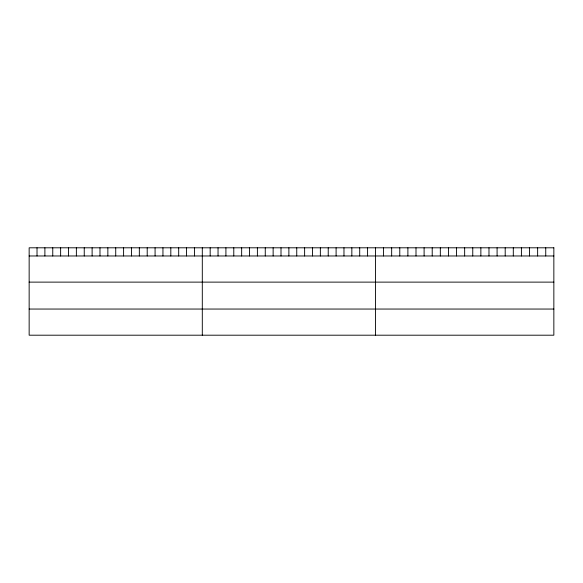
<?xml version="1.0" encoding="UTF-8"?>
<svg xmlns="http://www.w3.org/2000/svg" width="583" height="583" viewBox="0 0 583 583"><rect width="100%" height="100%" fill="white"/><g stroke="black" fill="none" stroke-linecap="round" stroke-linejoin="round"><path stroke-width="0.87" d="M29.15 255.973L553.85 255.973M29.15 282.121L553.85 282.121M29.15 309.048L553.85 309.048M545.739 247.804L545.739 255.973M537.635 247.804L537.635 255.973M529.524 247.804L529.524 255.973M521.413 247.804L521.413 255.973M513.302 247.804L513.302 255.973M505.199 247.804L505.199 255.973M497.088 247.804L497.088 255.973M488.977 247.804L488.977 255.973M480.866 247.804L480.866 255.973M472.762 247.804L472.762 255.973M464.651 247.804L464.651 255.973M456.54 247.804L456.54 255.973M448.436 247.804L448.436 255.973M440.325 247.804L440.325 255.973M432.214 247.804L432.214 255.973M424.103 247.804L424.103 255.973M416 247.804L416 255.973M407.889 247.804L407.889 255.973M399.778 247.804L399.778 255.973M391.667 247.804L391.667 255.973M383.563 247.804L383.563 255.973M375.452 247.804L375.452 335.196M367.582 247.804L367.582 255.973M359.711 247.804L359.711 255.973M351.841 247.804L351.841 255.973M343.97 247.804L343.97 255.973M336.099 247.804L336.099 255.973M328.229 247.804L328.229 255.973M320.358 247.804L320.358 255.973M312.488 247.804L312.488 255.973M304.618 247.804L304.618 255.973M296.747 247.804L296.747 255.973M288.876 247.804L288.876 255.973M281.006 247.804L281.006 255.973M273.136 247.804L273.136 255.973M265.265 247.804L265.265 255.973M257.394 247.804L257.394 255.973M249.524 247.804L249.524 255.973M241.654 247.804L241.654 255.973M233.783 247.804L233.783 255.973M225.912 247.804L225.912 255.973M218.042 247.804L218.042 255.973M210.171 247.804L210.171 255.973M202.301 247.804L202.301 335.196M194.431 247.804L194.431 255.973M186.56 247.804L186.56 255.973M178.689 247.804L178.689 255.973M170.819 247.804L170.819 255.973M162.948 247.804L162.948 255.973M155.078 247.804L155.078 255.973M147.208 247.804L147.208 255.973M139.337 247.804L139.337 255.973M131.466 247.804L131.466 255.973M123.596 247.804L123.596 255.973M115.726 247.804L115.726 255.973M107.855 247.804L107.855 255.973M99.984 247.804L99.984 255.973M92.114 247.804L92.114 255.973M84.243 247.804L84.243 255.973M76.373 247.804L76.373 255.973M68.502 247.804L68.502 255.973M60.632 247.804L60.632 255.973M52.762 247.804L52.762 255.973M44.891 247.804L44.891 255.973M37.02 247.804L37.02 255.973M553.85 247.804L29.15 247.804L29.15 335.196L553.85 335.196L553.85 247.804"/></g></svg>
